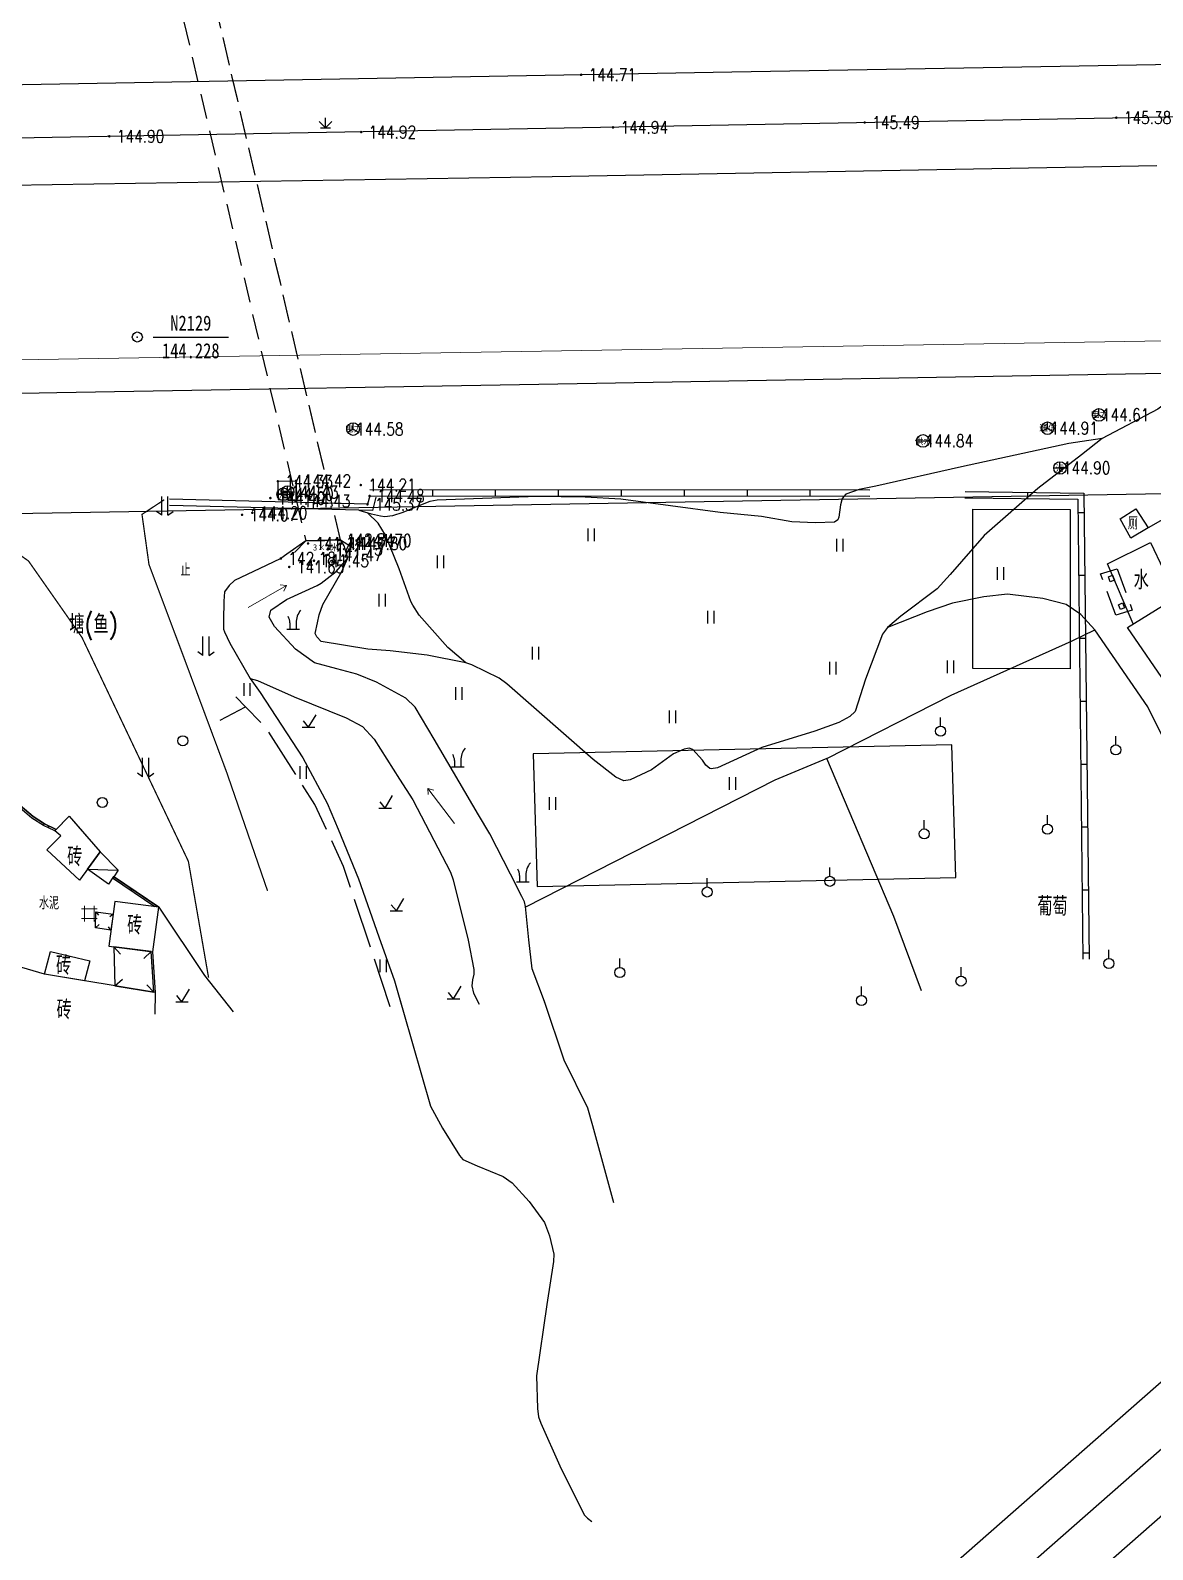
# Model space of a CAD drawing. Extents: x 529262 to 576451, y 2694391 to 2717535.
# Drawn here: x 565258.9 to 565348.1, y 2709546.5 to 2709667.3 of the extents above; entities that cross this region are included whole.
import ezdxf
from ezdxf.enums import TextEntityAlignment as Align
from ezdxf.xclip import XClip

# ---------------------------------------------------------------- set-up
doc = ezdxf.new("R2010")
doc.units = 0
doc.header["$XCLIPFRAME"] = 0
doc.linetypes.add('X3', pattern=[5, 4, -1])
doc.linetypes.add('X5', pattern=[3, 2, -1])
for name, color, linetype in [('a红线图', 1, 'Continuous'), ('COMPONENT', 8, 'Continuous'), ('DLDW', 8, 'Continuous'), ('DLSS', 4, 'Continuous'), ('DMTZ', 8, 'Continuous'), ('GCD', 8, 'Continuous'), ('GXYZ', 8, 'Continuous'), ('JMD', 8, 'Continuous'), ('KZD', 8, 'Continuous'), ('PP-COM', 7, 'Continuous'), ('RD-中线', 40, 'Continuous'), ('RD-红线', 7, 'Continuous'), ('ZBTZ', 8, 'Continuous'), ('ZJ', 7, 'Continuous')]:
    doc.layers.add(name, color=color, linetype=linetype)
doc.layers.add('SXSS', color=5, linetype='Continuous', lineweight=0)
doc.styles.add('HZ', font='rs.shx', dxfattribs={"width": 0.8, "bigfont": 'hztxt.shx'})
doc.styles.add('宋体', font='', dxfattribs={"width": 0.75})
doc.styles.add('等线体', font='simhei.ttf')
doc.styles.get('宋体').set_extended_font_data('SimSun')
doc.linetypes.add('10421', pattern='A,2,[150,AAA.SHX,S=0.5,R=0,X=0,Y=0.5],1e-11', length=2.00000000001)
doc.linetypes.add('10422', pattern='A,0.75,[150,AAA.SHX,S=0.5,R=0,X=0,Y=0.5],1.5,[177,AAA.SHX,S=1,R=0,X=0,Y=0.4],0.75', length=3)
doc.linetypes.add('1161', pattern='A,0,[149,AAA.SHX,S=0.15,R=0,X=0,Y=0],-1.6', length=1.6)

# ---------------------------------------------------------------- blocks, each defined once
blk = doc.blocks.new('A$C19FD0107')
at = {"layer": 'RD-中线', "color": 8, "linetype": 'Continuous'}
blk.add_lwpolyline([(-5280.165939964354, 15276.45972772036), (-7574.884956896305, 15234.77455975907, -0.04854962905347584), (-7632.826880350709, 15239.35331920953), (-9762.365544110537, 15617.81237432128)], format="xyb", dxfattribs=at)
at = {"layer": 'RD-中线', "color": 8, "linetype": 'Continuous', "flags": 128}
blk.add_lwpolyline([(-5805.013894401491, 15027.07601127075), (-5614.102160461247, 15194.8019693247, 0.09616460784943376), (-5590.787885501981, 15224.95283445297), (-5567.046962782741, 15272.10051250597)], format="xyb", dxfattribs=at)
at = {"layer": 'RD-红线', "color": 8, "linetype": 'Continuous', "flags": 128}
blk.add_lwpolyline([(-5772.422709241509, 15237.70054754103), (-5597.146756336093, 15240.76698196586)], dxfattribs=at)
for points in [[(-5784.98282995075, 15039.34990992444), (-5611.462101362646, 15191.79695885116, 0.09616460784943373), (-5587.215255402029, 15223.15385858482), (-5579.745020702481, 15237.98918005358)], [(-5773.06775572896, 15060.46680807974), (-5616.742219559848, 15197.80697979825, 0.09616460784943376), (-5594.360515601933, 15226.75181032112), (-5591.682857878506, 15232.0694361697)]]:
    blk.add_lwpolyline(points, format="xyb", dxfattribs=at)
blk = doc.blocks.new('GC200')
at = {"linetype": 'Continuous', "const_width": 0.2, "flags": 128}
blk.add_lwpolyline([(-0.1, 0, 1), (0.1, 0, 1)], format="xyb", close=True, dxfattribs=at)
blk = doc.blocks.new('gc146')
for p, q in [((-1.25, 0.75), (1.25, 0.75)), ((-0.75, -1.25), (-0.75, 1.25)), ((0.75, -1.25), (0.75, 1.25)), ((-1.25, -0.75), (1.25, -0.75))]:
    blk.add_line(p, q)
blk = doc.blocks.new('gc125')
at = {"color": 8}
blk.add_line((0, 0.8), (0, 2.2), dxfattribs=at)
blk.add_circle((0, 0), 0.8, dxfattribs=at)
blk = doc.blocks.new('gc086')
at = {"color": 8}
for p, q in [((0, 0), (7, 0)), ((7, 0), (6.180847955711008, 0.573576436351046)), ((7, 0), (6.180847955711008, -0.5735764363510459))]:
    blk.add_line(p, q, dxfattribs=at)
blk = doc.blocks.new('gc121')
at = {"color": 8}
for p, q in [((-0.5, -1), (-0.5, 1)), ((0.5, -1), (0.5, 1))]:
    blk.add_line(p, q, dxfattribs=at)
blk = doc.blocks.new('gc123')
at = {"color": 8}
for p, q in [((-1, 0), (1, 0)), ((0, 0), (-0.8, 1)), ((0, 0), (1.199999999999999, 2))]:
    blk.add_line(p, q, dxfattribs=at)
blk = doc.blocks.new('gc210')
at = {"color": 8}
for p, q in [((-1, 0), (1, 0)), ((-0.5, 1), (-0.5, 0)), ((0.5, 1), (0.5, 0))]:
    blk.add_line(p, q, dxfattribs=at)
for centre, radius, start, end in [((3.404491783752011, 1.105927875686795), 2.906422756023367, 139.331235276754, 182.0886722848684), ((-2.938418329314395, 0.8134745012056809), 2.445542007497904, 4.37429120107553, 29.02419726691174)]:
    blk.add_arc(centre, radius, start, end, dxfattribs=at)
blk = doc.blocks.new('gc212')
at = {"color": 8}
for p, q in [((-0.5, 0), (-0.5, 3)), ((0.5, 0), (0.5, 3)), ((-0.5, 0), (-1.310984120673461, 0.585068163563436)), ((0.5, 0), (1.301911798215627, 0.5974424389701315))]:
    blk.add_line(p, q, dxfattribs=at)
blk = doc.blocks.new('gc122')
at = {"color": 8}
blk.add_circle((0, 0), 0.8, dxfattribs=at)
blk = doc.blocks.new('gc124')
at = {"color": 8}
for p, q in [((-1, 1), (0, 0)), ((-0.8, 0), (0.8, 0)), ((0, 0), (0, 1.6)), ((0, 0), (1, 1))]:
    blk.add_line(p, q, dxfattribs=at)
blk = doc.blocks.new('gc117')
at = {"color": 8}
blk.add_circle((0, 0), 0.8, dxfattribs=at)
blk.add_point((0, 0), dxfattribs=at)
blk = doc.blocks.new('gcbj0101')
blk.add_line((-1, 0), (1, 0))
blk.add_circle((0, 0), 1)
blk = doc.blocks.new('gcbj0102')
for p, q in [((-1, 0), (1, 0)), ((-8.881784197001252e-16, -1), (-8.881784197001252e-16, 1))]:
    blk.add_line(p, q)
blk.add_circle((0, 0), 1)
blk = doc.blocks.new('gcbj0107')
for q in [(-0.8660254037844384, -0.4999999999999998), (0, 1), (0.8660254037844384, -0.5)]:
    blk.add_line((0, 0), q)
blk.add_circle((0, 0), 1)

msp = doc.modelspace()

# ---------------------------------------------------------------- linework, layer by layer
at = {"layer": 'a红线图', "color": 8, "linetype": 'Continuous', "lineweight": 0, "flags": 128}
msp.add_lwpolyline([(564727.3493957546, 2709632.223301562), (566623.018203956, 2709663.858311703)], dxfattribs=at)
msp.add_lwpolyline([(564727.3493957546, 2709632.223301562), (566623.018203956, 2709663.858311703)], dxfattribs=at)
at = {"layer": 'DLDW', "color": 252, "linetype": 'Continuous', "elevation": 144.516, "flags": 128}
msp.add_lwpolyline([(565345.4876494417, 2709628.432038125), (565346.7404256372, 2709629.237855884), (565347.7096494418, 2709627.731038125), (565346.3326494417, 2709626.901038125)], close=True, dxfattribs=at)
at = {"layer": 'DLDW', "color": 252, "linetype": '10421', "elevation": 144.527, "flags": 128}
msp.add_lwpolyline([(565346.5381986958, 2709620.09254868), (565344.4826494418, 2709624.881038124), (565347.9126494417, 2709626.572038125), (565349.9656494417, 2709622.217038125)], dxfattribs=at)
at = {"layer": 'DLSS', "linetype": 'X5'}
for p, q in [((565283.5596494417, 2709626.769038124), (565269.0052136478, 2709688.995834128)), ((565283.5596494417, 2709626.769038124), (565269.0052136478, 2709688.995834128)), ((565266.2883609547, 2709688.486286533), (565280.8026494418, 2709626.683038125)), ((565266.2883609547, 2709688.486286533), (565280.8026494418, 2709626.683038125))]:
    msp.add_line(p, q, dxfattribs=at)
at = {"layer": 'DLSS', "linetype": 'Continuous'}
for p, q in [((565280.8026494418, 2709626.683038125), (565279.9011900428, 2709625.774318723)), ((565280.8026494418, 2709626.683038125), (565279.9011900428, 2709625.774318723)), ((565280.8026494418, 2709626.683038125), (565279.9011900428, 2709625.774318723)), ((565283.5596494417, 2709626.769038124), (565280.8026494418, 2709626.683038125)), ((565280.8026494418, 2709626.683038125), (565283.5596494417, 2709626.769038124)), ((565283.5596494417, 2709626.769038124), (565280.8026494418, 2709626.683038125)), ((565283.5596494417, 2709626.769038124), (565280.8026494418, 2709626.683038125)), ((565280.8026494418, 2709626.683038125), (565283.5596494417, 2709626.769038124)), ((565283.5596494417, 2709626.769038124), (565280.8026494418, 2709626.683038125)), ((565283.5596494417, 2709626.769038124), (565280.8026494418, 2709626.683038125)), ((565280.8026494418, 2709626.683038125), (565283.5596494417, 2709626.769038124)), ((565283.5596494417, 2709626.769038124), (565280.8026494418, 2709626.683038125)), ((565283.5596494417, 2709626.769038124), (565284.6470933757, 2709626.093859859)), ((565283.5596494417, 2709626.769038124), (565284.6470933757, 2709626.093859859))]:
    msp.add_line(p, q, dxfattribs=at)
at = {"layer": 'DLSS', "linetype": 'X5', "flags": 128}
msp.add_lwpolyline([(565266.2883609547, 2709688.486286533), (565280.8026494418, 2709626.683038125), (565283.5596494417, 2709626.769038124), (565269.0052136478, 2709688.995834128)], close=True, dxfattribs=at)
msp.add_lwpolyline([(565266.2883609547, 2709688.486286533), (565280.8026494418, 2709626.683038125), (565283.5596494417, 2709626.769038124), (565269.0052136478, 2709688.995834128)], close=True, dxfattribs=at)
at = {"layer": 'DLSS', "linetype": 'Continuous', "flags": 128}
msp.add_lwpolyline([(565364.9976494417, 2709664.818708664), (565337.6836494417, 2709664.342038125), (565314.6416494417, 2709663.947038125), (565228.6036494419, 2709662.415038124), (565167.4086494416, 2709661.335038124), (565137.6215533414, 2709660.670311329), (565129.2929936056, 2709658.021870563), (565104.3776615412, 2709657.524495533), (565104.7232255861, 2709652.443509871), (565166.3746494417, 2709653.290038125), (565230.8426494418, 2709654.542038125), (565300.3636494417, 2709655.646038125), (565348.4076494419, 2709656.515038125)], dxfattribs=at)
at = {"layer": 'DLSS', "linetype": 'Continuous', "elevation": 143.087, "flags": 128}
msp.add_lwpolyline([(565114.9976494417, 2709635.90453601), (565126.1326494417, 2709636.107038124), (565155.4006494418, 2709636.613038124), (565173.1646494417, 2709636.835038125), (565201.1316494417, 2709637.390038125), (565230.1166494418, 2709637.912038125), (565261.0206494418, 2709638.477038124), (565303.8826494417, 2709639.224038125), (565345.9206494418, 2709639.963038124), (565364.9976494417, 2709640.280246599)], dxfattribs=at)
at = {"layer": 'DLSS', "linetype": 'Continuous', "const_width": 0.1, "flags": 128}
for points in [[(565269.5473659043, 2709629.956692617), (565267.7852192766, 2709628.79787103), (565268.341664777, 2709624.811552387), (565271.1247227949, 2709617.392695121), (565274.5101123039, 2709608.307665054), (565277.7603353873, 2709598.87976947)], [(565253.2829622364, 2709628.92775087), (565258.768102994, 2709625.095734654), (565263.0147372552, 2709619.023571674), (565271.4708402012, 2709601.225287188), (565273.0745659644, 2709591.985178003)]]:
    msp.add_lwpolyline(points, dxfattribs=at)
at = {"layer": 'DLSS', "linetype": 'X3', "flags": 128}
msp.add_lwpolyline([(565287.5061072307, 2709589.657569833), (565287.4576496432, 2709589.822530075), (565286.060590464, 2709594.08504668), (565283.8044096043, 2709600.80878047), (565281.5113405598, 2709605.747341333), (565277.6190650829, 2709611.866735892), (565276.0253462864, 2709613.490390152), (565275.2466494415, 2709614.286038124)], dxfattribs=at)
at = {"layer": 'DMTZ', "linetype": '10421', "flags": 128}
for points, elevation in [([(565352.4398026387, 2709640.093272693), (565348.4892592566, 2709637.170840631), (565344.0576494418, 2709634.837038124), (565341.4235388285, 2709634.439151831), (565332.8786494418, 2709632.570038124), (565326.0886494417, 2709631.035038125), (565324.76891297, 2709630.78791979), (565323.7036494417, 2709630.398038125), (565323.4126214522, 2709630.055504154), (565323.2758450365, 2709629.558151615), (565323.1515028403, 2709628.575894225), (565323.064463303, 2709628.35207369), (565322.8076494418, 2709628.166038125), (565321.2957370101, 2709628.121291963), (565319.4221156405, 2709628.217860654), (565316.9996494417, 2709628.627038124), (565313.7054085669, 2709628.944599509), (565305.8180846435, 2709630.001114891), (565302.9926494417, 2709630.156038125), (565299.1732708388, 2709630.228265381), (565291.2444166219, 2709629.920133561), (565290.6536494417, 2709629.827038125), (565289.7687400169, 2709629.489760685), (565288.498012509, 2709628.956920342), (565287.6912969192, 2709628.683150485), (565287.0826494417, 2709628.615038124), (565286.73543701, 2709628.654179878), (565286.0113177964, 2709628.827955949), (565285.0344121662, 2709629.11943193)], 144.088), ([(565344.0576494418, 2709634.837038124), (565342.4256871927, 2709633.522415266), (565338.9465096494, 2709630.843260468), (565334.6926494417, 2709627.114038125), (565331.9976377278, 2709624.016662788), (565330.9556494417, 2709622.885038124), (565328.0813559176, 2709620.70415058), (565327.0166494417, 2709619.800038124), (565326.6028277316, 2709619.268591197), (565325.2635296474, 2709615.696643795), (565324.4516494417, 2709613.132038124), (565324.0239238187, 2709612.744914635), (565323.1396328922, 2709612.246784224), (565321.2518508483, 2709611.570385585), (565317.0396494417, 2709610.268038125), (565313.511385004, 2709608.648762689), (565313.0106494417, 2709608.568038125), (565312.9077285101, 2709608.60111262), (565312.5801945864, 2709608.866763731), (565312.3194075538, 2709609.257922425), (565311.5587648924, 2709610.105427642), (565311.2596494417, 2709610.228038125), (565310.8633106998, 2709610.148891482), (565310.015744554, 2709609.757732788), (565308.2677253814, 2709608.508793587), (565306.5583020266, 2709607.695729617), (565306.0606494417, 2709607.623038125), (565305.4290427801, 2709607.906262047), (565303.6416319999, 2709609.327708764), (565296.7726494417, 2709615.322038125), (565296.1583041612, 2709615.774612309), (565293.9815530963, 2709616.83128626), (565293.5256494418, 2709617.004038125), (565290.4378834007, 2709617.615887045), (565287.4916494417, 2709617.958038125), (565285.7270881151, 2709618.084934969), (565282.0208617216, 2709618.706796104), (565281.6866494417, 2709619.066038125), (565281.5538490118, 2709619.338599533), (565281.718677027, 2709620.190148267), (565281.8676494417, 2709620.817038124), (565282.1582184009, 2709621.646036232), (565283.6561937064, 2709624.249204633), (565284.1066494418, 2709625.297038124), (565284.0832511239, 2709625.510892803), (565283.8503167431, 2709626.306720293), (565283.5596494417, 2709626.769038124)], 142.908), ([(565293.5256494418, 2709617.004038125), (565292.0909217143, 2709618.219798139), (565289.804732938, 2709620.781960524), (565289.3126494418, 2709621.582038125), (565289.1471616677, 2709621.869396916), (565288.2122078263, 2709624.478812947), (565287.1416494416, 2709627.142038125), (565286.5481776625, 2709628.089197542), (565285.7111654186, 2709628.917511384)], 144.088), ([(565293.5256494418, 2709617.004038125), (565292.0909217143, 2709618.219798139), (565289.8047329378, 2709620.781960525), (565289.3126494417, 2709621.582038125), (565289.1471616677, 2709621.869396916), (565288.2122078263, 2709624.478812947), (565287.1416494417, 2709627.142038125), (565286.5481776625, 2709628.089197542), (565285.7111654186, 2709628.917511384)], 144.088), ([(565280.8026494418, 2709626.683038125), (565279.30184605, 2709625.640903754), (565278.8156494416, 2709625.287038125), (565277.6485258939, 2709624.733839916), (565275.1465453807, 2709623.532154361), (565274.7166494417, 2709623.139038125), (565274.3344416292, 2709622.649510191), (565274.2814884328, 2709621.890439059), (565274.2491594616, 2709620.387900014), (565274.2646494417, 2709619.676038125), (565274.3383542637, 2709619.464075402), (565274.7628253635, 2709618.574105333), (565276.3876494417, 2709615.760038125), (565277.1841989757, 2709614.65573163), (565280.5606494417, 2709609.451038125), (565282.4846494417, 2709605.853038125), (565283.3813311371, 2709603.782398417), (565284.993734421, 2709599.846534524), (565286.5943832226, 2709595.237655045), (565287.8426494417, 2709591.739038125), (565288.4325542077, 2709589.685897845)], 144.012), ([(565280.8026494418, 2709626.683038125), (565279.3018460498, 2709625.640903754), (565278.8156494417, 2709625.287038125), (565277.6485258939, 2709624.733839916), (565275.1465453807, 2709623.53215436), (565274.7166494417, 2709623.139038125), (565274.3344416292, 2709622.649510191), (565274.2814884327, 2709621.890439059), (565274.2491594616, 2709620.387900013), (565274.2646494417, 2709619.676038125), (565274.3383542637, 2709619.464075402), (565274.7628253634, 2709618.574105333), (565276.3876494417, 2709615.760038124), (565277.1841989756, 2709614.65573163), (565280.5606494417, 2709609.451038125), (565282.4846494417, 2709605.853038125), (565283.3813311371, 2709603.782398417), (565284.9937344211, 2709599.846534523), (565286.5943832226, 2709595.237655045), (565287.8426494417, 2709591.739038125), (565290.7086494417, 2709581.764038125), (565291.6496395497, 2709580.011817161), (565293.0178844972, 2709577.862474032), (565293.2846494417, 2709577.534038125), (565294.4094726196, 2709577.018219485), (565296.4896494417, 2709576.173038125), (565297.1958651828, 2709575.679070222), (565298.5516924897, 2709574.203218386), (565299.7676494417, 2709572.539038124), (565300.1639465629, 2709571.456560645), (565300.5106494417, 2709570.010038124), (565300.4783167928, 2709569.424416069), (565299.942136664, 2709566.013432341), (565299.1176494417, 2709560.332038125), (565299.207954022, 2709557.745630212), (565299.2906494417, 2709557.071038125), (565299.4607499962, 2709556.577529629), (565300.9918997998, 2709553.19488223), (565302.9166494417, 2709549.293038125), (565303.1797090305, 2709549.021402274), (565303.5346494417, 2709548.754038125)], 144.012), ([(565280.8026494418, 2709626.683038125), (565279.3018460498, 2709625.640903754), (565278.8156494417, 2709625.287038125), (565277.6485258939, 2709624.733839916), (565275.1465453807, 2709623.53215436), (565274.7166494417, 2709623.139038125), (565274.3344416292, 2709622.649510191), (565274.2814884327, 2709621.890439059), (565274.2491594616, 2709620.387900013), (565274.2646494417, 2709619.676038125), (565274.3383542637, 2709619.464075402), (565274.7628253634, 2709618.574105333), (565276.3876494417, 2709615.760038124), (565277.1841989756, 2709614.65573163), (565280.5606494417, 2709609.451038125), (565282.4846494417, 2709605.853038125), (565283.3813311371, 2709603.782398417), (565284.9937344211, 2709599.846534523), (565286.5943832226, 2709595.237655045), (565287.8426494417, 2709591.739038125), (565290.7086494417, 2709581.764038125), (565291.6496395497, 2709580.011817161), (565293.0178844972, 2709577.862474032), (565293.2846494417, 2709577.534038125), (565294.4094726196, 2709577.018219485), (565296.4896494417, 2709576.173038125), (565297.1958651828, 2709575.679070222), (565298.5516924897, 2709574.203218386), (565299.7676494417, 2709572.539038124), (565300.1639465629, 2709571.456560645), (565300.5106494417, 2709570.010038124), (565300.4783167928, 2709569.424416069), (565299.942136664, 2709566.013432341), (565299.1176494417, 2709560.332038125), (565299.207954022, 2709557.745630212), (565299.2906494417, 2709557.071038125), (565299.4607499962, 2709556.577529629), (565300.9918997998, 2709553.19488223), (565302.9166494417, 2709549.293038125), (565303.1797090305, 2709549.021402274), (565303.5346494417, 2709548.754038125)], 144.012), ([(565299.7656069613, 2709590.03242912), (565299.7493896809, 2709590.080094153), (565298.7896668741, 2709592.67114786), (565298.5296494417, 2709594.977038125), (565298.2547301672, 2709597.626770778), (565298.1716494417, 2709598.003038125), (565297.9669360096, 2709598.424405958), (565297.0492077072, 2709600.215192237), (565295.4146494417, 2709603.424038125), (565294.5244808616, 2709604.914868484), (565290.9896494417, 2709610.922038124), (565289.4916494418, 2709613.479038125), (565288.7338316287, 2709614.183179326), (565286.4199891478, 2709615.468557746), (565284.8452864178, 2709616.111239029), (565283.2766494417, 2709616.524038124), (565281.5030676589, 2709617.010992823), (565279.9786494417, 2709618.077038125), (565278.3004768968, 2709619.8949557), (565277.8896494417, 2709620.643038125), (565278.0279685396, 2709621.189229857), (565279.2542312782, 2709622.02937746), (565281.6976494418, 2709623.148038125), (565282.0246583035, 2709623.323667474), (565283.2054946928, 2709624.254643559), (565284.1066494418, 2709625.297038124)], 142.422), ([(565305.2636494417, 2709574.077038125), (565303.6002840749, 2709580.217180233), (565303.2116494417, 2709581.618038124), (565301.3329455754, 2709585.425784575), (565299.7493896809, 2709590.080094152), (565298.7896668741, 2709592.67114786), (565298.5296494417, 2709594.977038125), (565298.2547301673, 2709597.626770778), (565298.1716494417, 2709598.003038125), (565297.9669360096, 2709598.424405958), (565297.0492077072, 2709600.215192236), (565295.4146494417, 2709603.424038125), (565294.5244808616, 2709604.914868483), (565290.9896494417, 2709610.922038124), (565289.4916494417, 2709613.479038124), (565288.7338316287, 2709614.183179326), (565286.4199891478, 2709615.468557746), (565284.8452864178, 2709616.111239028), (565283.2766494417, 2709616.524038124), (565281.5030676589, 2709617.010992823), (565279.9786494417, 2709618.077038125), (565278.3004768968, 2709619.8949557), (565277.8896494417, 2709620.643038125), (565278.0279685396, 2709621.189229857), (565279.2542312782, 2709622.02937746), (565281.6976494417, 2709623.148038125), (565282.0246583034, 2709623.323667474), (565283.2054946928, 2709624.254643559), (565284.1066494418, 2709625.297038124)], 142.422), ([(565343.4746494417, 2709619.613038125), (565342.3620737251, 2709620.85089059), (565341.2006494416, 2709621.633038125), (565339.3467754683, 2709622.122394198), (565336.5316494417, 2709622.468038125), (565334.6664357313, 2709622.252024583), (565332.1756494417, 2709621.750038125), (565330.1549692756, 2709621.049054616), (565327.0166494417, 2709619.800038125)], 144.831), ([(565276.3876494417, 2709615.760038125), (565276.9576494417, 2709615.586038125), (565279.8658622516, 2709614.291482143), (565283.992796321, 2709612.634591762), (565285.2976494418, 2709611.933038125), (565286.2374216461, 2709610.935664666), (565288.2526494417, 2709607.751038125), (565289.2983617783, 2709606.112478809), (565292.2906494418, 2709600.360038125), (565292.5146301821, 2709599.756356175), (565293.704584999, 2709594.956004294), (565294.1546494417, 2709592.635038124), (565294.1483540079, 2709592.264703088), (565294.0529255169, 2709591.801236804), (565293.9806494417, 2709591.338038125), (565294.1287410987, 2709590.755186994), (565294.5807302402, 2709589.873890906)], 143.387), ([(565269.1296494417, 2709597.579038125), (565272.7536494418, 2709592.147038125), (565275.0314744111, 2709589.276132413)], 143.51)]:
    msp.add_lwpolyline(points, dxfattribs=dict(at, elevation=elevation))
at = {"layer": 'DMTZ', "linetype": '10422'}
msp.add_lwpolyline([(565358.7656494417, 2709634.043038125), (565347.7096494418, 2709627.731038125)], dxfattribs=at)
at = {"layer": 'DMTZ', "linetype": '10422', "flags": 128}
for points in [[(565351.2046494418, 2709606.402038124), (565347.6926494415, 2709613.492038124), (565343.4746494417, 2709619.613038125)], [(565254.6826494418, 2709609.849038125), (565256.0726494418, 2709608.179038125), (565255.6161093886, 2709607.770752622), (565256.9066494417, 2709606.680038125), (565259.1356494417, 2709604.778038125), (565260.0366494417, 2709604.201038124), (565260.9788631971, 2709603.756360732), (565262.0026494417, 2709604.828038124), (565262.6946236944, 2709604.030513236)], [(565262.6946236944, 2709604.030513236), (565264.4676494417, 2709601.987038125), (565265.9006494418, 2709600.514038125), (565265.5509422782, 2709599.99630479), (565269.1296494417, 2709597.579038125)]]:
    msp.add_lwpolyline(points, dxfattribs=at)
at = {"layer": 'JMD', "linetype": 'Continuous'}
for p, q in [((565290.8799981164, 2709630.273659894), (565290.880432127, 2709630.773659705)), ((565295.8799962327, 2709630.269319788), (565295.8804302433, 2709630.769319599)), ((565300.8799943491, 2709630.264979682), (565300.8804283597, 2709630.764979493)), ((565305.8799924654, 2709630.260639576), (565305.880426476, 2709630.760639387)), ((565310.8799905818, 2709630.25629947), (565310.8804245924, 2709630.756299281)), ((565315.879988698, 2709630.251959364), (565315.8804227087, 2709630.751959175)), ((565320.8799868145, 2709630.247619258), (565320.8804208251, 2709630.747619069)), ((565281.397197787, 2709629.719735788), (565281.3847056623, 2709629.219891866)), ((565338.1637319733, 2709630.050560796), (565338.1708707744, 2709630.550509831)), ((565342.135298634, 2709628.954442451), (565342.6352674607, 2709628.96002566)), ((565342.1911307246, 2709623.954754183), (565342.6910995514, 2709623.960337392)), ((565342.2469628153, 2709618.955065915), (565342.7469316421, 2709618.960649124)), ((565342.302794906, 2709613.955377647), (565342.8027637327, 2709613.960960856)), ((565342.3586269966, 2709608.955689379), (565342.8585958234, 2709608.961272588)), ((565259.9557555852, 2709604.074720335), (565260.0199425007, 2709604.210293341)), ((565260.3213131278, 2709603.901647451), (565260.3855000433, 2709604.037220457)), ((565342.4144590874, 2709603.95600111), (565342.9144279142, 2709603.961584319)), ((565266.9684494417, 2709599.038838125, 143.51), (565266.8844894007, 2709598.914537234, 143.51)), ((565342.4702911781, 2709598.956312843), (565342.9702600049, 2709598.961896052)), ((565264.1226494417, 2709597.207038125), (565264.3373699844, 2709596.952912078)), ((565265.4828384052, 2709597.024887079), (565265.234466293, 2709596.824093095)), ((565264.0786494417, 2709595.935038125), (565264.3876296213, 2709596.198220157)), ((565265.3147230926, 2709595.769508104), (565265.13015148, 2709596.014137083)), ((565265.5442399482, 2709594.439554037), (565266.0798750361, 2709593.845336019)), ((565268.5029874836, 2709594.05190839), (565267.9196124432, 2709593.504483909)), ((565342.5261232688, 2709593.956624574), (565343.0260920955, 2709593.962207783)), ((565268.7410494417, 2709592.738838125), (565268.5913831035, 2709592.728838765)), ((565265.6270341814, 2709591.33560084), (565266.2301828426, 2709591.861159298)), ((565268.7186349789, 2709590.824184539), (565268.1811063096, 2709591.416690176))]:
    msp.add_line(p, q, dxfattribs=at)
at = {"layer": 'JMD', "linetype": 'Continuous', "flags": 128}
for points in [[(565280.0582596154, 2709631.419026901), (565278.58839634, 2709631.443234407), (565278.616652158, 2709629.990588377), (565280.0865154333, 2709629.966380871)], [(565333.7927822247, 2709629.220162323), (565341.5190746316, 2709629.18488876), (565341.5190746316, 2709616.525306365), (565333.7927822247, 2709616.560579928)], [(565345.6725565443, 2709621.758170251), (565345.8346494418, 2709621.372038125), (565345.512742339, 2709621.236905999), (565345.3506494417, 2709621.623038125)], [(565298.8527647515, 2709609.761556745), (565299.1749164386, 2709599.214000884), (565332.4433762063, 2709599.938659095), (565332.1212245192, 2709610.486214956)], [(565264.4676494417, 2709601.987038125), (565262.8246494418, 2709599.726038125), (565260.2266494418, 2709602.133038124), (565261.3256494417, 2709603.244038125), (565260.8696494417, 2709603.642038124), (565262.0026494417, 2709604.828038124)], [(565264.4676494417, 2709601.987038125), (565265.9006494418, 2709600.514038125), (565265.5509422782, 2709599.99630479), (565265.5276494417, 2709600.012038125), (565265.1206127115, 2709599.409429699), (565263.4675024775, 2709600.610694676)]]:
    msp.add_lwpolyline(points, close=True, dxfattribs=at)
for points in [[(565285.8804340106, 2709630.777999811), (565325.6200773424, 2709630.743504945)], [(565286.3641159603, 2709630.152973055), (565286.0927524039, 2709629.102228122), (565269.9705078753, 2709629.505156077)], [(565285.88, 2709630.278), (565285.708, 2709629.612), (565269.983, 2709630.005)], [(565285.88, 2709630.278), (565325.6196433317, 2709630.243505134)], [(565333.1642416241, 2709630.121948808), (565342.1236895935, 2709629.994016333), (565342.5318328406, 2709593.445340127)], [(565333.1713804252, 2709630.621897843), (565342.6182154974, 2709630.487005939), (565343.0318016674, 2709593.450923336)], [(565260.9788631971, 2709603.756360732), (565260.0366494417, 2709604.201038124)], [(565260.8696494417, 2709603.642038124), (565259.9557555852, 2709604.074720335)], [(565263.4675024775, 2709600.610694676), (565265.9006494418, 2709600.514038125)], [(565268.7186349789, 2709590.824184539), (565268.5029874836, 2709594.05190839)], [(565268.8706494418, 2709590.799038125), (565268.6546494417, 2709594.032038125)]]:
    msp.add_lwpolyline(points, dxfattribs=at)
at = {"layer": 'JMD', "linetype": 'X5', "elevation": 143.824}
msp.add_lwpolyline([(565345.2486494418, 2709624.470038124), (565346.4566494419, 2709621.193038125), (565345.1466494416, 2709620.785038125), (565343.9386494417, 2709624.062038125)], close=True, dxfattribs=at)
at = {"layer": 'JMD', "linetype": 'Continuous', "flags": 128}
for points, elevation in [([(565344.8766807151, 2709623.963125509), (565345.0460752983, 2709623.56851362), (565344.7084838608, 2709623.441458936), (565344.5576494418, 2709623.844038125)], 144.877), ([(565353.2786494417, 2709617.400038125), (565349.3986494418, 2709614.995038125), (565346.0856494417, 2709619.812038125), (565349.9656494417, 2709622.217038125)], 144.527), ([(565264.1226494417, 2709597.207038125), (565265.4828384052, 2709597.024887079), (565265.3147230926, 2709595.769508104), (565264.0786494417, 2709595.935038125)], 143.446), ([(565265.1436494418, 2709594.492038125), (565268.6546494417, 2709594.032038125), (565269.1296494417, 2709597.579038125), (565265.6186494415, 2709598.039038125)], 142.863), ([(565265.5442399482, 2709594.439554037), (565265.6270341814, 2709591.33560084), (565268.7186349789, 2709590.824184539), (565268.5029874836, 2709594.05190839)], 142.863)]:
    msp.add_lwpolyline(points, close=True, dxfattribs=dict(at, elevation=elevation))
at = {"layer": 'JMD', "linetype": 'Continuous'}
for points in [[(565259.9557555852, 2709604.074720335), (565259.0461013971, 2709604.657262473), (565256.8095536119, 2709606.565702979), (565255.5032029646, 2709607.669779978)], [(565260.0366494417, 2709604.201038124), (565259.1356494417, 2709604.778038125), (565256.9066494417, 2709606.680038125), (565255.6161093886, 2709607.770752622)], [(565262.0026494417, 2709604.828038124), (565264.4676494417, 2709601.987038125)], [(565264.4676494417, 2709601.987038125), (565265.9006494418, 2709600.514038125)]]:
    msp.add_lwpolyline(points, dxfattribs=at)
at = {"layer": 'JMD', "linetype": 'Continuous', "flags": 128}
for points, elevation in [([(565268.7971757893, 2709597.62259776), (565265.4436894007, 2709599.887737233)], 143.51), ([(565269.1296494417, 2709597.579038125), (565265.5276494417, 2709600.012038125)], 143.51), ([(565268.826062871, 2709589.086389259), (565268.8706494418, 2709590.799038125), (565260.0386494417, 2709592.260038125), (565254.3416494417, 2709593.934038124), (565254.3016494417, 2709590.299038125), (565257.0848497694, 2709588.727377646)], 143.863)]:
    msp.add_lwpolyline(points, dxfattribs=dict(at, elevation=elevation))
at = {"layer": 'JMD', "linetype": 'Continuous'}
msp.add_lwpolyline([(565260.0386494417, 2709592.260038125), (565260.5076494417, 2709594.058038125), (565263.6446494417, 2709593.309038125), (565263.2126947943, 2709591.734983748)], close=True, dxfattribs=at)
at = {"layer": 'KZD', "linetype": 'Continuous'}
msp.add_line((565268.6636494417, 2709642.893038125), (565274.6636494416, 2709642.893038125), dxfattribs=at)
at = {"layer": 'ZBTZ', "linetype": 'Continuous'}
for points in [[(565329.7080980111, 2709590.947982044), (565327.5086494418, 2709596.836038125), (565322.1906494417, 2709609.389038125), (565332.0806494416, 2709614.443038125), (565341.6726494418, 2709618.747038125), (565343.4746494417, 2709619.613038125)], [(565322.1906494417, 2709609.389038125), (565318.0696494417, 2709607.682038125), (565298.2580314329, 2709597.594952452)]]:
    msp.add_lwpolyline(points, dxfattribs=at)
at = {"layer": 'ZBTZ', "linetype": '1161', "ltscale": 0.6, "elevation": 143.254, "flags": 128}
msp.add_lwpolyline([(565273.9966494418, 2709612.449038125), (565276.0088394075, 2709613.507256363)], dxfattribs=at)

# ---------------------------------------------------------------- block references
at = {"layer": 'COMPONENT', "linetype": 'Continuous', "xscale": 0.5, "yscale": 0.5}
for name, p in [('gcbj0107', (565343.809169558, 2709636.70377645)), ('gcbj0107', (565284.5591412286, 2709635.574014687)), ('gcbj0107', (565339.7219701331, 2709635.645318018)), ('gcbj0101', (565329.8358267843, 2709634.636361828)), ('gcbj0102', (565340.7145479128, 2709632.4840312)), ('gcbj0102', (565279.0099935309, 2709630.39846195)), ('gcbj0102', (565279.3509213768, 2709630.578769563))]:
    msp.add_blockref(name, p, dxfattribs=at)
at = {"layer": 'GCD', "linetype": 'Continuous'}
ref = msp.add_blockref('GC200', (565302.6690903195, 2709663.734524306, 144.714), dxfattribs=dict(at, xscale=0.5, yscale=0.5, zscale=0.5))
ref.add_attrib('height', '144.71', dxfattribs={"linetype": 'Continuous', "height": 1, "style": 'HZ', "width": 0.8}).set_placement((565303.2690903195, 2709663.734524306, 144.714), align=Align.MIDDLE_LEFT)
ref = msp.add_blockref('GC200', (565305.20744689, 2709659.552318045, 144.938), dxfattribs=dict(at, xscale=0.5, yscale=0.5, zscale=0.5))
ref.add_attrib('height', '144.94', dxfattribs={"linetype": 'Continuous', "height": 1, "style": 'HZ', "width": 0.8}).set_placement((565305.8074468899, 2709659.552318045, 144.938), align=Align.MIDDLE_LEFT)
ref = msp.add_blockref('GC200', (565325.1977773902, 2709659.93811577, 145.49), dxfattribs=dict(at, xscale=0.5, yscale=0.5, zscale=0.5))
ref.add_attrib('height', '145.49', dxfattribs={"linetype": 'Continuous', "height": 1, "style": 'HZ', "width": 0.8}).set_placement((565325.7977773902, 2709659.93811577, 145.49), align=Align.MIDDLE_LEFT)
ref = msp.add_blockref('GC200', (565345.1863507692, 2709660.320957533, 145.38), dxfattribs=dict(at, xscale=0.5, yscale=0.5, zscale=0.5))
ref.add_attrib('height', '145.38', dxfattribs={"linetype": 'Continuous', "height": 1, "style": 'HZ', "width": 0.8}).set_placement((565345.7863507692, 2709660.320957533, 145.38), align=Align.MIDDLE_LEFT)
ref = msp.add_blockref('GC200', (565265.1859328175, 2709658.841454163, 144.9), dxfattribs=dict(at, xscale=0.5, yscale=0.5, zscale=0.5))
ref.add_attrib('height', '144.90', dxfattribs={"linetype": 'Continuous', "height": 1, "style": 'HZ', "width": 0.8}).set_placement((565265.7859328175, 2709658.841454163, 144.9), align=Align.MIDDLE_LEFT)
ref = msp.add_blockref('GC200', (565285.196909494, 2709659.180404381, 144.92), dxfattribs=dict(at, xscale=0.5, yscale=0.5, zscale=0.5))
ref.add_attrib('height', '144.92', dxfattribs={"linetype": 'Continuous', "height": 1, "style": 'HZ', "width": 0.8}).set_placement((565285.796909494, 2709659.180404381, 144.92), align=Align.MIDDLE_LEFT)
ref = msp.add_blockref('GC200', (565343.8046241686, 2709636.705061415, 144.614), dxfattribs=dict(at, xscale=0.1999999999534339, yscale=0.1999999999534339, zscale=0.1999999999534339))
ref.add_attrib('height', '144.61', dxfattribs={"linetype": 'Continuous', "height": 1, "style": 'HZ', "width": 0.8}).set_placement((565344.0446241685, 2709636.705061415, 144.614), align=Align.MIDDLE_LEFT)
ref = msp.add_blockref('GC200', (565343.8046241686, 2709636.705061415, 144.614), dxfattribs=dict(at, xscale=0.1999999999534339, yscale=0.1999999999534339, zscale=0.1999999999534339))
ref.add_attrib('height', '144.61', dxfattribs={"linetype": 'Continuous', "height": 1, "style": 'HZ', "width": 0.8}).set_placement((565344.0446241685, 2709636.705061415, 144.614), align=Align.MIDDLE_LEFT)
ref = msp.add_blockref('GC200', (565284.5536241685, 2709635.577061415, 144.577), dxfattribs=dict(at, xscale=0.1999999999534339, yscale=0.1999999999534339, zscale=0.1999999999534339))
ref.add_attrib('height', '144.58', dxfattribs={"linetype": 'Continuous', "height": 1, "style": 'HZ', "width": 0.8}).set_placement((565284.7936241685, 2709635.577061415, 144.577), align=Align.MIDDLE_LEFT)
ref = msp.add_blockref('GC200', (565284.5536241685, 2709635.577061415, 144.577), dxfattribs=dict(at, xscale=0.1999999999534339, yscale=0.1999999999534339, zscale=0.1999999999534339))
ref.add_attrib('height', '144.58', dxfattribs={"linetype": 'Continuous', "height": 1, "style": 'HZ', "width": 0.8}).set_placement((565284.7936241685, 2709635.577061415, 144.577), align=Align.MIDDLE_LEFT)
ref = msp.add_blockref('GC200', (565339.7186241685, 2709635.640061415, 144.905), dxfattribs=dict(at, xscale=0.1999999999534339, yscale=0.1999999999534339, zscale=0.1999999999534339))
ref.add_attrib('height', '144.91', dxfattribs={"linetype": 'Continuous', "height": 1, "style": 'HZ', "width": 0.8}).set_placement((565339.9586241685, 2709635.640061415, 144.905), align=Align.MIDDLE_LEFT)
ref = msp.add_blockref('GC200', (565339.7186241685, 2709635.640061415, 144.905), dxfattribs=dict(at, xscale=0.1999999999534339, yscale=0.1999999999534339, zscale=0.1999999999534339))
ref.add_attrib('height', '144.91', dxfattribs={"linetype": 'Continuous', "height": 1, "style": 'HZ', "width": 0.8}).set_placement((565339.9586241685, 2709635.640061415, 144.905), align=Align.MIDDLE_LEFT)
ref = msp.add_blockref('GC200', (565329.8126241686, 2709634.641061415, 144.844), dxfattribs=dict(at, xscale=0.1999999999534339, yscale=0.1999999999534339, zscale=0.1999999999534339))
ref.add_attrib('height', '144.84', dxfattribs={"linetype": 'Continuous', "height": 1, "style": 'HZ', "width": 0.8}).set_placement((565330.0526241686, 2709634.641061415, 144.844), align=Align.MIDDLE_LEFT)
ref = msp.add_blockref('GC200', (565329.8126241686, 2709634.641061415, 144.844), dxfattribs=dict(at, xscale=0.1999999999534339, yscale=0.1999999999534339, zscale=0.1999999999534339))
ref.add_attrib('height', '144.84', dxfattribs={"linetype": 'Continuous', "height": 1, "style": 'HZ', "width": 0.8}).set_placement((565330.0526241686, 2709634.641061415, 144.844), align=Align.MIDDLE_LEFT)
at = {"layer": 'GCD', "color": 3, "linetype": 'Continuous'}
ref = msp.add_blockref('GC200', (565280.0366552576, 2709631.46318991, 144.424), dxfattribs=dict(at, xscale=0.5, yscale=0.5, zscale=0.5))
ref.add_attrib('height', '144.42', dxfattribs={"linetype": 'Continuous', "height": 1, "style": 'HZ', "width": 0.8}).set_placement((565280.6366552575, 2709631.46318991, 144.424), align=Align.MIDDLE_LEFT)
at = {"layer": 'GCD', "linetype": 'Continuous'}
ref = msp.add_blockref('GC200', (565340.7066241686, 2709632.489061415, 144.903), dxfattribs=dict(at, xscale=0.1999999999534339, yscale=0.1999999999534339, zscale=0.1999999999534339))
ref.add_attrib('height', '144.90', dxfattribs={"linetype": 'Continuous', "height": 1, "style": 'HZ', "width": 0.8}).set_placement((565340.9466241685, 2709632.489061415, 144.903), align=Align.MIDDLE_LEFT)
ref = msp.add_blockref('GC200', (565340.7066241686, 2709632.489061415, 144.903), dxfattribs=dict(at, xscale=0.1999999999534339, yscale=0.1999999999534339, zscale=0.1999999999534339))
ref.add_attrib('height', '144.90', dxfattribs={"linetype": 'Continuous', "height": 1, "style": 'HZ', "width": 0.8}).set_placement((565340.9466241685, 2709632.489061415, 144.903), align=Align.MIDDLE_LEFT)
at = {"layer": 'GCD', "color": 3, "linetype": 'Continuous'}
ref = msp.add_blockref('GC200', (565278.5746552576, 2709631.42418991, 144.33), dxfattribs=dict(at, xscale=0.5, yscale=0.5, zscale=0.5))
ref.add_attrib('height', '144.33', dxfattribs={"linetype": 'Continuous', "height": 1, "style": 'HZ', "width": 0.8}).set_placement((565279.1746552576, 2709631.42418991, 144.33), align=Align.MIDDLE_LEFT)
ref = msp.add_blockref('GC200', (565279.0316552576, 2709630.562189911, 144.428), dxfattribs=dict(at, xscale=0.5, yscale=0.5, zscale=0.5))
ref.add_attrib('height', '144.43', dxfattribs={"linetype": 'Continuous', "height": 1, "style": 'HZ', "width": 0.8}).set_placement((565279.6316552575, 2709630.562189911, 144.428), align=Align.MIDDLE_LEFT)
at = {"layer": 'GCD', "linetype": 'Continuous'}
ref = msp.add_blockref('GC200', (565279.0026241685, 2709630.408061415, 144.501), dxfattribs=dict(at, xscale=0.1999999999534339, yscale=0.1999999999534339, zscale=0.1999999999534339))
ref.add_attrib('height', '144.50', dxfattribs={"linetype": 'Continuous', "height": 1, "style": 'HZ', "width": 0.8}).set_placement((565279.2426241685, 2709630.408061415, 144.501), align=Align.MIDDLE_LEFT)
ref = msp.add_blockref('GC200', (565279.0026241685, 2709630.408061415, 144.501), dxfattribs=dict(at, xscale=0.1999999999534339, yscale=0.1999999999534339, zscale=0.1999999999534339))
ref.add_attrib('height', '144.50', dxfattribs={"linetype": 'Continuous', "height": 1, "style": 'HZ', "width": 0.8}).set_placement((565279.2426241685, 2709630.408061415, 144.501), align=Align.MIDDLE_LEFT)
ref = msp.add_blockref('GC200', (565285.1646494417, 2709631.130038125, 144.206), dxfattribs=dict(at, xscale=0.5, yscale=0.5, zscale=0.5))
ref.add_attrib('height', '144.21', dxfattribs={"linetype": 'Continuous', "height": 1, "style": 'HZ', "width": 0.8}).set_placement((565285.7646494417, 2709631.130038125, 144.206), align=Align.MIDDLE_LEFT)
at = {"layer": 'GCD', "color": 3, "linetype": 'Continuous'}
ref = msp.add_blockref('GC200', (565285.8676552576, 2709630.26218991, 144.48), dxfattribs=dict(at, xscale=0.5, yscale=0.5, zscale=0.5))
ref.add_attrib('height', '144.48', dxfattribs={"linetype": 'Continuous', "height": 1, "style": 'HZ', "width": 0.8}).set_placement((565286.4676552576, 2709630.26218991, 144.48), align=Align.MIDDLE_LEFT)
ref = msp.add_blockref('GC200', (565277.9836552576, 2709630.09518991, 144.401), dxfattribs=dict(at, xscale=0.5, yscale=0.5, zscale=0.5))
ref.add_attrib('height', '144.40', dxfattribs={"linetype": 'Continuous', "height": 1, "style": 'HZ', "width": 0.8}).set_placement((565278.5836552576, 2709630.09518991, 144.401), align=Align.MIDDLE_LEFT)
ref = msp.add_blockref('GC200', (565279.9806552576, 2709629.860189911, 144.432), dxfattribs=dict(at, xscale=0.5, yscale=0.5, zscale=0.5))
ref.add_attrib('height', '144.43', dxfattribs={"linetype": 'Continuous', "height": 1, "style": 'HZ', "width": 0.8}).set_placement((565280.5806552576, 2709629.860189911, 144.432), align=Align.MIDDLE_LEFT)
ref = msp.add_blockref('GC200', (565285.6956552576, 2709629.596189911, 145.369), dxfattribs=dict(at, xscale=0.5, yscale=0.5, zscale=0.5))
ref.add_attrib('height', '145.37', dxfattribs={"linetype": 'Continuous', "height": 1, "style": 'HZ', "width": 0.8}).set_placement((565286.2956552575, 2709629.596189911, 145.369), align=Align.MIDDLE_LEFT)
ref = msp.add_blockref('GC200', (565275.7366552575, 2709628.76418991, 144.073), dxfattribs=dict(at, xscale=0.5, yscale=0.5, zscale=0.5))
ref.add_attrib('height', '144.07', dxfattribs={"linetype": 'Continuous', "height": 1, "style": 'HZ', "width": 0.8}).set_placement((565276.3366552575, 2709628.76418991, 144.073), align=Align.MIDDLE_LEFT)
ref = msp.add_blockref('GC200', (565276.5536552576, 2709628.92118991, 144.198), dxfattribs=dict(at, xscale=0.5, yscale=0.5, zscale=0.5))
ref.add_attrib('height', '144.20', dxfattribs={"linetype": 'Continuous', "height": 1, "style": 'HZ', "width": 0.8}).set_placement((565277.1536552575, 2709628.92118991, 144.198), align=Align.MIDDLE_LEFT)
ref = msp.add_blockref('GC200', (565283.4466552576, 2709626.76018991, 142.839), dxfattribs=dict(at, xscale=0.5, yscale=0.5, zscale=0.5))
ref.add_attrib('height', '142.84', dxfattribs={"linetype": 'Continuous', "height": 1, "style": 'HZ', "width": 0.8}).set_placement((565284.0466552576, 2709626.76018991, 142.839), align=Align.MIDDLE_LEFT)
ref = msp.add_blockref('GC200', (565284.8306552576, 2709626.72018991, 141.698), dxfattribs=dict(at, xscale=0.5, yscale=0.5, zscale=0.5))
ref.add_attrib('height', '141.70', dxfattribs={"linetype": 'Continuous', "height": 1, "style": 'HZ', "width": 0.8}).set_placement((565285.4306552575, 2709626.72018991, 141.698), align=Align.MIDDLE_LEFT)
ref = msp.add_blockref('GC200', (565280.9796552575, 2709626.48618991, 141.108), dxfattribs=dict(at, xscale=0.5, yscale=0.5, zscale=0.5))
ref.add_attrib('height', '141.11', dxfattribs={"linetype": 'Continuous', "height": 1, "style": 'HZ', "width": 0.8}).set_placement((565281.5796552575, 2709626.48618991, 141.108), align=Align.MIDDLE_LEFT)
ref = msp.add_blockref('GC200', (565282.5206552576, 2709625.57818991, 141.472), dxfattribs=dict(at, xscale=0.5, yscale=0.5, zscale=0.5))
ref.add_attrib('height', '141.47', dxfattribs={"linetype": 'Continuous', "height": 1, "style": 'HZ', "width": 0.8}).set_placement((565283.1206552576, 2709625.57818991, 141.472), align=Align.MIDDLE_LEFT)
ref = msp.add_blockref('GC200', (565282.5526552575, 2709626.04018991, 141.129), dxfattribs=dict(at, xscale=0.5, yscale=0.5, zscale=0.5))
ref.add_attrib('height', '141.13', dxfattribs={"linetype": 'Continuous', "height": 1, "style": 'HZ', "width": 0.8}).set_placement((565283.1526552575, 2709626.04018991, 141.129), align=Align.MIDDLE_LEFT)
ref = msp.add_blockref('GC200', (565283.5806552576, 2709626.47218991, 141.774), dxfattribs=dict(at, xscale=0.5, yscale=0.5, zscale=0.5))
ref.add_attrib('height', '141.77', dxfattribs={"linetype": 'Continuous', "height": 1, "style": 'HZ', "width": 0.8}).set_placement((565284.1806552575, 2709626.47218991, 141.774), align=Align.MIDDLE_LEFT)
ref = msp.add_blockref('GC200', (565284.4776552576, 2709626.47518991, 141.797), dxfattribs=dict(at, xscale=0.5, yscale=0.5, zscale=0.5))
ref.add_attrib('height', '141.80', dxfattribs={"linetype": 'Continuous', "height": 1, "style": 'HZ', "width": 0.8}).set_placement((565285.0776552575, 2709626.47518991, 141.797), align=Align.MIDDLE_LEFT)
at = {"layer": 'GCD', "linetype": 'Continuous'}
ref = msp.add_blockref('GC200', (565278.8156494417, 2709625.287038125, 142.18), dxfattribs=dict(at, xscale=0.5, yscale=0.5, zscale=0.5))
ref.add_attrib('height', '142.18', dxfattribs={"linetype": 'Continuous', "height": 1, "style": 'HZ', "width": 0.8}).set_placement((565279.4156494417, 2709625.287038125, 142.18), align=Align.MIDDLE_LEFT)
at = {"layer": 'GCD', "color": 3, "linetype": 'Continuous'}
ref = msp.add_blockref('GC200', (565279.4846552575, 2709624.62018991, 141.651), dxfattribs=dict(at, xscale=0.5, yscale=0.5, zscale=0.5))
ref.add_attrib('height', '141.65', dxfattribs={"linetype": 'Continuous', "height": 1, "style": 'HZ', "width": 0.8}).set_placement((565280.0846552575, 2709624.62018991, 141.651), align=Align.MIDDLE_LEFT)
ref = msp.add_blockref('GC200', (565281.4466552576, 2709625.116189911, 141.449), dxfattribs=dict(at, xscale=0.5, yscale=0.5, zscale=0.5))
ref.add_attrib('height', '141.45', dxfattribs={"linetype": 'Continuous', "height": 1, "style": 'HZ', "width": 0.8}).set_placement((565282.0466552576, 2709625.116189911, 141.449), align=Align.MIDDLE_LEFT)
at = {"layer": 'KZD', "linetype": 'Continuous', "xscale": 0.5, "yscale": 0.5, "zscale": 0.5}
msp.add_blockref('gc117', (565267.4136494417, 2709642.893038125, 144.228), dxfattribs=at)
at = {"layer": 'PP-COM'}
ref = msp.add_blockref('A$C19FD0107', (570997.9927985519, 2694390.602628201), dxfattribs=at)
XClip(ref).set_block_clipping_path([(-9366.438313488383, 14428.60439108219), (-3328.44807433628, 17452.748486375436)])
at = {"layer": 'SXSS', "color": 8, "linetype": 'Continuous'}
for p, xscale, yscale, zscale, rotation in [((565276.2334785437, 2709621.390945835), 0.4999999999402747, 0.4999999999402747, 0.4999999999402747, 30.06665724948713), ((565292.6057481433, 2709604.232655881), 0.4999999998360947, 0.4999999998360947, 0.4999999998360947, 127.0948573450795)]:
    msp.add_blockref('gc086', p, dxfattribs=dict(at, xscale=xscale, yscale=yscale, zscale=zscale, rotation=rotation))
at = {"layer": 'SXSS', "color": 8, "linetype": 'Continuous', "xscale": 0.5, "yscale": 0.5, "zscale": 0.5}
msp.add_blockref('gc146', (565263.6006494417, 2709597.065038125, -521.4049999999999), dxfattribs=at)
at = {"layer": 'ZBTZ', "linetype": 'Continuous', "xscale": 0.5, "yscale": 0.5}
for name, p in [('gc124', (565282.3546165419, 2709659.517990021)), ('gc212', (565269.6006376743, 2709628.726498282)), ('gc121', (565303.4900520259, 2709627.1795954)), ('gc121', (565323.2269576442, 2709626.349677577)), ('gc121', (565291.5025638407, 2709625.032775142)), ('gc121', (565335.9950253527, 2709624.107737185)), ('gc121', (565286.8685542757, 2709621.986135755)), ('gc121', (565312.9895909111, 2709620.632472544)), ('gc212', (565272.8648996879, 2709617.580936706)), ('gc121', (565299.0630810523, 2709617.773871782)), ('gc121', (565322.6735877298, 2709616.575103155)), ('gc121', (565332.0391856158, 2709616.680585412)), ('gc121', (565276.1397920117, 2709614.879774346)), ('gc121', (565292.977628786, 2709614.560672962)), ('gc123', (565281.0139881035, 2709611.879424662)), ('gc121', (565309.9460486096, 2709612.702159169)), ('gc125', (565331.2322237326, 2709611.566178228)), ('gc125', (565345.1474763022, 2709610.077980303)), ('gc212', (565268.0877808328, 2709607.947358773)), ('gc121', (565280.6106961617, 2709608.276890563)), ('gc121', (565314.7055693207, 2709607.413481071)), ('gc123', (565287.0952817976, 2709605.448493812)), ('gc121', (565300.4043410263, 2709605.817791559)), ('gc125', (565329.9323706995, 2709603.407324669)), ('gc125', (565339.7126387471, 2709603.786737746)), ('gc125', (565322.4296265378, 2709599.638841486)), ('gc125', (565312.6945099187, 2709598.790061256)), ('gc123', (565287.9937276902, 2709597.281635424)), ('gc121', (565286.9659387058, 2709592.92309131)), ('gc125', (565305.744774546, 2709592.397490003)), ('gc125', (565344.6029958037, 2709593.104843496)), ('gc125', (565332.8531651807, 2709591.710989572)), ('gc123', (565270.9635938796, 2709590.067319737)), ('gc123', (565292.5393928611, 2709590.305690675)), ('gc125', (565324.9364315282, 2709590.169385515))]:
    msp.add_blockref(name, p, dxfattribs=at)
at = {"layer": 'ZBTZ', "linetype": 'Continuous', "xscale": 0.5, "yscale": 0.5, "zscale": 0.5}
for name, p in [('gc210', (565279.7898829832, 2709619.67762533)), ('gc122', (565271.0338345997, 2709610.808899101)), ('gc210', (565292.8701273126, 2709608.729652098)), ('gc122', (565264.633127592, 2709605.902516933)), ('gc210', (565298.0386027782, 2709599.610352837))]:
    msp.add_blockref(name, p, dxfattribs=at)

# ---------------------------------------------------------------- texts
at = {"layer": 'DLDW', "color": 252, "linetype": 'Continuous', "style": 'HZ', "width": 0.8}
msp.add_text('厕', height=1, dxfattribs=at).set_placement((565346.5096098308, 2709628.112492222), align=Align.MIDDLE)
at = {"layer": 'DLDW', "color": 252, "linetype": '10421', "style": 'HZ', "width": 0.8}
msp.add_text('水', height=1.5, dxfattribs=at).set_placement((565347.1677890718, 2709623.657987906), align=Align.MIDDLE)
at = {"layer": 'GXYZ', "linetype": 'Continuous', "style": '宋体'}
for s, p in [('电力', (565343.8531968814, 2709636.75399805)), ('电力', (565284.6031685519, 2709635.624236288)), ('通信', (565339.7659974565, 2709635.695539618)), ('供水', (565329.8627793937, 2709634.61017128)), ('污', (565340.7147505641, 2709632.477840707)), ('污', (565279.0101961822, 2709630.392271456))]:
    msp.add_text(s, height=0.5, dxfattribs=at).set_placement(p, align=Align.MIDDLE)
at = {"layer": 'JMD', "linetype": 'Continuous', "style": '宋体'}
msp.add_text('3×3米', height=0.5, dxfattribs=at).set_placement((565282.397858881, 2709626.190070258, 119.43), align=Align.MIDDLE)
at = {"layer": 'JMD', "linetype": 'Continuous', "style": 'HZ', "width": 0.8}
for p in [(565263.0376774285, 2709601.58989922), (565267.8046753869, 2709596.150291153), (565262.1571357322, 2709592.952678245), (565262.194886023, 2709589.43359784)]:
    msp.add_text('砖', height=1.5, dxfattribs=at).set_placement(p, align=Align.MIDDLE_RIGHT)
at = {"layer": 'KZD', "linetype": 'Continuous', "style": '等线体', "width": 0.8}
for s, p in [('N2129', (565271.6636494417, 2709643.993038125)), ('144.228', (565271.6636494417, 2709641.793038125))]:
    msp.add_text(s, height=1.199999999999999, dxfattribs=at).set_placement(p, align=Align.MIDDLE)
at = {"layer": 'SXSS', "color": 8, "linetype": '10421', "style": 'HZ', "width": 0.8}
msp.add_text('塘(鱼)', height=1.5, dxfattribs=at).set_placement((565263.9372886043, 2709619.959817795), align=Align.MIDDLE)
at = {"layer": 'ZJ', "color": 8, "linetype": 'Continuous', "style": 'HZ', "width": 0.8}
for s, height, p in [('止', 1, (565271.2485376108, 2709624.431629679)), ('水泥', 1, (565260.4004853874, 2709597.961027782)), ('葡萄', 1.5, (565340.1199225633, 2709597.732843024))]:
    msp.add_text(s, height=height, dxfattribs=at).set_placement(p, align=Align.MIDDLE)

doc.saveas('drawing.dxf')
